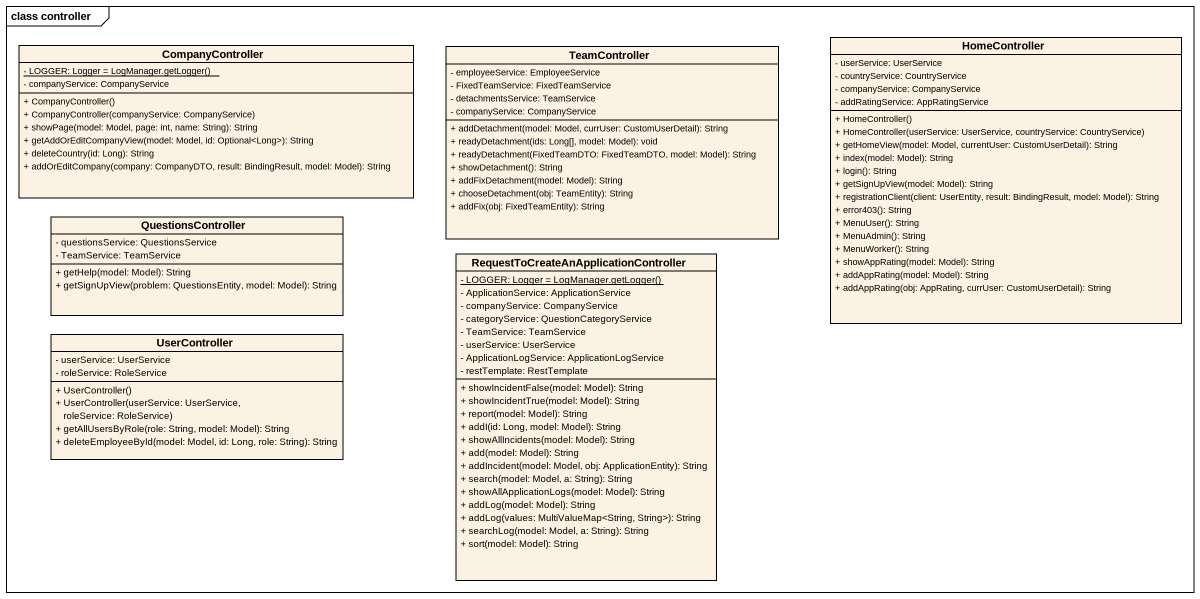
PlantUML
@startuml
mainframe class controller
hide circle
hide empty members
skinparam classAttributeIconSize 0
class CompanyController {
  {static} {field} - LOGGER: Logger = LogManager.getLogger()
  - companyService: CompanyService
  + CompanyController()
  + CompanyController(companyService: CompanyService)
  + showPage(model: Model, page: int, name: String): String
  + getAddOrEditCompanyView(model: Model, id: Optional<Long>): String
  + deleteCountry(id: Long): String
  + addOrEditCompany(company: CompanyDTO, result: BindingResult, model: Model): String
}
class TeamController {
  - employeeService: EmployeeService
  - FixedTeamService: FixedTeamService
  - detachmentsService: TeamService
  - companyService: CompanyService
  + addDetachment(model: Model, currUser: CustomUserDetail): String
  + readyDetachment(ids: Long[], model: Model): void
  + readyDetachment(FixedTeamDTO: FixedTeamDTO, model: Model): String
  + showDetachment(): String
  + addFixDetachment(model: Model): String
  + chooseDetachment(obj: TeamEntity): String
  + addFix(obj: FixedTeamEntity): String
}
class HomeController {
  - userService: UserService
  - countryService: CountryService
  - companyService: CompanyService
  - addRatingService: AppRatingService
  + HomeController()
  + HomeController(userService: UserService, countryService: CountryService)
  + getHomeView(model: Model, currentUser: CustomUserDetail): String
  + index(model: Model): String
  + login(): String
  + getSignUpView(model: Model): String
  + registrationClient(client: UserEntity, result: BindingResult, model: Model): String
  + error403(): String
  + MenuUser(): String
  + MenuAdmin(): String
  + MenuWorker(): String
  + showAppRating(model: Model): String
  + addAppRating(model: Model): String
  + addAppRating(obj: AppRating, currUser: CustomUserDetail): String
}
class QuestionsController {
  - questionsService: QuestionsService
  - TeamService: TeamService
  + getHelp(model: Model): String
  + getSignUpView(problem: QuestionsEntity, model: Model): String
}
class "RequestToCreateAnApplicationController" as RequestToCreateAnApplication {
  {static} {field} - LOGGER: Logger = LogManager.getLogger()
  - ApplicationService: ApplicationService
  - companyService: CompanyService
  - categoryService: QuestionCategoryService
  - TeamService: TeamService
  - userService: UserService
  - ApplicationLogService: ApplicationLogService
  - restTemplate: RestTemplate
  + showIncidentFalse(model: Model): String
  + showIncidentTrue(model: Model): String
  + report(model: Model): String
  + addI(id: Long, model: Model): String
  + showAllIncidents(model: Model): String
  + add(model: Model): String
  + addIncident(model: Model, obj: ApplicationEntity): String
  + search(model: Model, a: String): String
  + showAllApplicationLogs(model: Model): String
  + addLog(model: Model): String
  + addLog(values: MultiValueMap<String, String>): String
  + searchLog(model: Model, a: String): String
  + sort(model: Model): String
}
class UserController {
  - userService: UserService
  - roleService: RoleService
  + UserController()
  + UserController(userService: UserService, roleService: RoleService)
  + getAllUsersByRole(role: String, model: Model): String
  + deleteEmployeeById(model: Model, id: Long, role: String): String
}
@enduml
